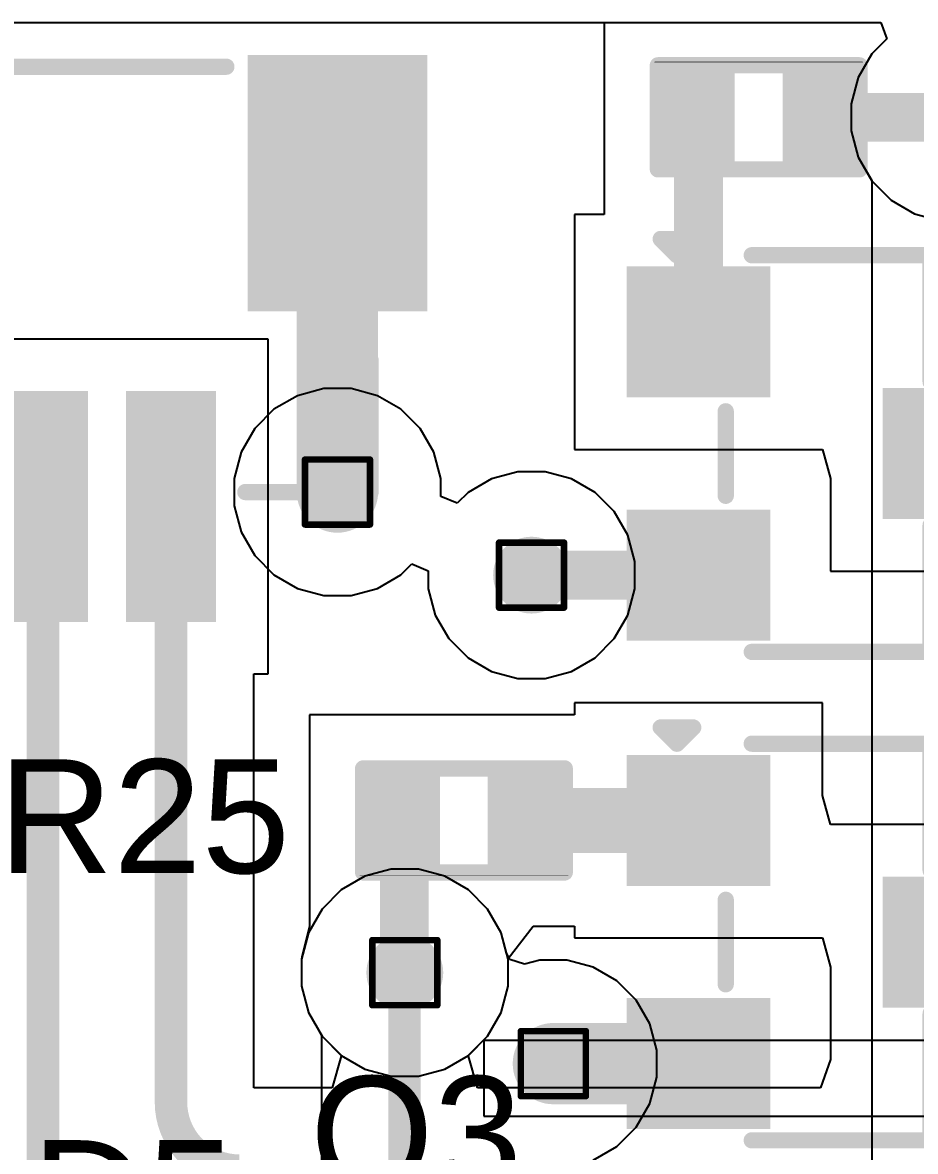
# Model space of a CAD drawing. Header units: inches. Extents: x -9 to 196, y -9 to 68.
# Drawn here: x 14.68 to 21.66, y 20.66 to 29.48 of the extents above; entities that cross this region are included whole.
import ezdxf

# ---------------------------------------------------------------- set-up
doc = ezdxf.new("R2010")
doc.units = ezdxf.units.IN
for name, color, linetype in [('Bottom Layer', 5, 'Continuous'), ('Drill Drawing', 1, 'Continuous'), ('Ground', 16, 'Continuous'), ('Power 3V3', 76, 'Continuous'), ('Top Layer', 1, 'Continuous'), ('Top Overlay', 2, 'Continuous'), ('Top Paste', 8, 'Continuous'), ('Top Solder', 216, 'Continuous'), ('Via Holes', 16, 'Continuous')]:
    doc.layers.add(name, color=color, linetype=linetype)
doc.styles.add('Arial', font='', dxfattribs={"height": 0.2})
doc.styles.get('Arial').set_extended_font_data('Arial')

# ---------------------------------------------------------------- blocks, each defined once
blk = doc.blocks.new('R___0402_8')
at = {"layer": 'Top Layer'}
for points in [[(-0.6985, -0.3175), (-0.6985, 0.3175), (-0.2413, 0.3175), (-0.2413, -0.3175)], [(0.2413, -0.3175), (0.2413, 0.3175), (0.6985, 0.3175), (0.6985, -0.3175)]]:
    blk.add_hatch(color=1, dxfattribs=at).paths.add_polyline_path(points)
at = {"layer": 'Top Paste'}
for points in [[(-0.6985, -0.3175), (-0.6985, 0.3175), (-0.2413, 0.3175), (-0.2413, -0.3175)], [(0.2413, -0.3175), (0.2413, 0.3175), (0.6985, 0.3175), (0.6985, -0.3175)]]:
    blk.add_hatch(color=8, dxfattribs=at).paths.add_polyline_path(points)
at = {"layer": 'Top Solder'}
for points in [[(-0.7535, -0.3725), (-0.7535, 0.3725), (-0.1863, 0.3725), (-0.1863, -0.3725)], [(0.1863, -0.3725), (0.1863, 0.3725), (0.7535, 0.3725), (0.7535, -0.3725)]]:
    blk.add_hatch(color=216, dxfattribs=at).paths.add_polyline_path(points)
at = {"layer": 'Top Overlay'}
for points in [[(-0.7874, 0.4064, 0.127, 0.127, 0), (-0.7874, -0.4064, 0.127, 0.127, 0)], [(0.7874, 0.4064, 0.127, 0.127, 0), (-0.7874, 0.4064, 0.127, 0.127, 0)], [(0.7874, 0.4064, 0.127, 0.127, 0), (0.7874, -0.4064, 0.127, 0.127, 0)], [(0.7874, -0.4064, 0.127, 0.127, 0), (-0.7874, -0.4064, 0.127, 0.127, 0)], [(0.8128, -0.4318, 0.00323, 0.00323, 0), (-0.8128, -0.4318, 0.00323, 0.00323, 0)]]:
    blk.add_lwpolyline(points, format="xyseb", dxfattribs=at)
for points in [[(-0.8191, 0.4064, 0.0635, 0.0635, 1), (-0.7556, 0.4064, 0.0635, 0.0635, 1)], [(-0.8191, 0.4064, 0.0635, 0.0635, 1), (-0.7556, 0.4064, 0.0635, 0.0635, 1)], [(0.7556, 0.4064, 0.0635, 0.0635, 1), (0.8191, 0.4064, 0.0635, 0.0635, 1)], [(0.7556, 0.4064, 0.0635, 0.0635, 1), (0.8191, 0.4064, 0.0635, 0.0635, 1)], [(-0.8191, -0.4064, 0.0635, 0.0635, 1), (-0.7556, -0.4064, 0.0635, 0.0635, 1)], [(-0.8191, -0.4064, 0.0635, 0.0635, 1), (-0.7556, -0.4064, 0.0635, 0.0635, 1)], [(0.7556, -0.4064, 0.0635, 0.0635, 1), (0.8191, -0.4064, 0.0635, 0.0635, 1)], [(0.7556, -0.4064, 0.0635, 0.0635, 1), (0.8191, -0.4064, 0.0635, 0.0635, 1)], [(-0.8136, -0.4318, 0.00161, 0.00161, 1), (-0.812, -0.4318, 0.00161, 0.00161, 1)], [(0.812, -0.4318, 0.00161, 0.00161, 1), (0.8136, -0.4318, 0.00161, 0.00161, 1)]]:
    blk.add_lwpolyline(points, format="xyseb", close=True, dxfattribs=at)
blk = doc.blocks.new('R___0402_9')
at = {"layer": 'Top Layer'}
for points in [[(-0.6985, -0.3175), (-0.6985, 0.3175), (-0.2413, 0.3175), (-0.2413, -0.3175)], [(0.2413, -0.3175), (0.2413, 0.3175), (0.6985, 0.3175), (0.6985, -0.3175)]]:
    blk.add_hatch(color=1, dxfattribs=at).paths.add_polyline_path(points)
at = {"layer": 'Top Paste'}
for points in [[(-0.6985, -0.3175), (-0.6985, 0.3175), (-0.2413, 0.3175), (-0.2413, -0.3175)], [(0.2413, -0.3175), (0.2413, 0.3175), (0.6985, 0.3175), (0.6985, -0.3175)]]:
    blk.add_hatch(color=8, dxfattribs=at).paths.add_polyline_path(points)
at = {"layer": 'Top Solder'}
for points in [[(-0.7535, -0.3725), (-0.7535, 0.3725), (-0.1863, 0.3725), (-0.1863, -0.3725)], [(0.1863, -0.3725), (0.1863, 0.3725), (0.7535, 0.3725), (0.7535, -0.3725)]]:
    blk.add_hatch(color=216, dxfattribs=at).paths.add_polyline_path(points)
at = {"layer": 'Top Overlay'}
for points in [[(-0.7874, -0.4064, 0.127, 0.127, 0), (-0.7874, 0.4064, 0.127, 0.127, 0)], [(-0.7874, 0.4064, 0.127, 0.127, 0), (0.7874, 0.4064, 0.127, 0.127, 0)], [(0.7874, -0.4064, 0.127, 0.127, 0), (0.7874, 0.4064, 0.127, 0.127, 0)], [(-0.7874, -0.4064, 0.127, 0.127, 0), (0.7874, -0.4064, 0.127, 0.127, 0)], [(-0.8128, -0.4318, 0.00323, 0.00323, 0), (0.8128, -0.4318, 0.00323, 0.00323, 0)]]:
    blk.add_lwpolyline(points, format="xyseb", dxfattribs=at)
for points in [[(-0.8191, 0.4064, 0.0635, 0.0635, 1), (-0.7556, 0.4064, 0.0635, 0.0635, 1)], [(-0.8191, 0.4064, 0.0635, 0.0635, 1), (-0.7556, 0.4064, 0.0635, 0.0635, 1)], [(0.7556, 0.4064, 0.0635, 0.0635, 1), (0.8191, 0.4064, 0.0635, 0.0635, 1)], [(0.7556, 0.4064, 0.0635, 0.0635, 1), (0.8191, 0.4064, 0.0635, 0.0635, 1)], [(-0.8191, -0.4064, 0.0635, 0.0635, 1), (-0.7556, -0.4064, 0.0635, 0.0635, 1)], [(-0.8191, -0.4064, 0.0635, 0.0635, 1), (-0.7556, -0.4064, 0.0635, 0.0635, 1)], [(0.7556, -0.4064, 0.0635, 0.0635, 1), (0.8191, -0.4064, 0.0635, 0.0635, 1)], [(0.7556, -0.4064, 0.0635, 0.0635, 1), (0.8191, -0.4064, 0.0635, 0.0635, 1)], [(-0.8136, -0.4318, 0.00161, 0.00161, 1), (-0.812, -0.4318, 0.00161, 0.00161, 1)], [(0.812, -0.4318, 0.00161, 0.00161, 1), (0.8136, -0.4318, 0.00161, 0.00161, 1)]]:
    blk.add_lwpolyline(points, format="xyseb", close=True, dxfattribs=at)
blk = doc.blocks.new('____23_25')
at = {"layer": 'Top Layer'}
for points in [[(-0.41, 1.46), (0.41, 1.46), (0.41, 0.54), (-0.41, 0.54)], [(-1.36, -0.54), (-0.54, -0.54), (-0.54, -1.46), (-1.36, -1.46)], [(0.54, -0.54), (1.36, -0.54), (1.36, -1.46), (0.54, -1.46)]]:
    blk.add_hatch(color=1, dxfattribs=at).paths.add_polyline_path(points)
at = {"layer": 'Top Paste'}
for points in [[(-0.41, 1.46), (0.41, 1.46), (0.41, 0.54), (-0.41, 0.54)], [(-1.36, -0.54), (-0.54, -0.54), (-0.54, -1.46), (-1.36, -1.46)], [(0.54, -0.54), (1.36, -0.54), (1.36, -1.46), (0.54, -1.46)]]:
    blk.add_hatch(color=8, dxfattribs=at).paths.add_polyline_path(points)
at = {"layer": 'Top Solder'}
for points in [[(-0.5116, 1.5616), (0.5116, 1.5616), (0.5116, 0.4384), (-0.5116, 0.4384)], [(-1.4616, -0.4384), (-0.4384, -0.4384), (-0.4384, -1.5616), (-1.4616, -1.5616)], [(0.4384, -0.4384), (1.4616, -0.4384), (1.4616, -1.5616), (0.4384, -1.5616)]]:
    blk.add_hatch(color=216, dxfattribs=at).paths.add_polyline_path(points)
at = {"layer": 'Top Overlay'}
for points in [[(-1.5494, -0.5842, 0.127, 0.127, 0), (-1.5494, 0.8128, 0.127, 0.127, 0)], [(-0.5588, 0.8128, 0.127, 0.127, 0), (-1.5494, 0.8128, 0.127, 0.127, 0)], [(1.5494, 0.8128, 0.127, 0.127, 0), (0.5588, 0.8128, 0.127, 0.127, 0)], [(1.5494, -0.5842, 0.127, 0.127, 0), (1.5494, 0.8128, 0.127, 0.127, 0)], [(0.3302, -0.7874, 0.127, 0.127, 0), (-0.3302, -0.7874, 0.127, 0.127, 0)], [(-1.5494, -1.1684, 0.127, 0.127, 0), (-1.6764, -1.0414, 0.127, 0.127, 0)], [(-1.6764, -1.2954, 0.127, 0.127, 0), (-1.6764, -1.0414, 0.127, 0.127, 0)], [(-1.6764, -1.2954, 0.127, 0.127, 0), (-1.5494, -1.1684, 0.127, 0.127, 0)]]:
    blk.add_lwpolyline(points, format="xyseb", dxfattribs=at)
for points in [[(-1.5812, 0.8128, 0.0635, 0.0635, 1), (-1.5176, 0.8128, 0.0635, 0.0635, 1)], [(-1.5812, 0.8128, 0.0635, 0.0635, 1), (-1.5176, 0.8128, 0.0635, 0.0635, 1)], [(-0.5905, 0.8128, 0.0635, 0.0635, 1), (-0.5271, 0.8128, 0.0635, 0.0635, 1)], [(0.5271, 0.8128, 0.0635, 0.0635, 1), (0.5905, 0.8128, 0.0635, 0.0635, 1)], [(1.5176, 0.8128, 0.0635, 0.0635, 1), (1.5812, 0.8128, 0.0635, 0.0635, 1)], [(1.5176, 0.8128, 0.0635, 0.0635, 1), (1.5812, 0.8128, 0.0635, 0.0635, 1)], [(-1.5812, -0.5842, 0.0635, 0.0635, 1), (-1.5177, -0.5842, 0.0635, 0.0635, 1)], [(1.5177, -0.5842, 0.0635, 0.0635, 1), (1.5812, -0.5842, 0.0635, 0.0635, 1)], [(-0.3619, -0.7874, 0.0635, 0.0635, 1), (-0.2984, -0.7874, 0.0635, 0.0635, 1)], [(0.2984, -0.7874, 0.0635, 0.0635, 1), (0.3619, -0.7874, 0.0635, 0.0635, 1)], [(-1.7082, -1.0414, 0.0635, 0.0635, 1), (-1.6446, -1.0414, 0.0635, 0.0635, 1)], [(-1.7082, -1.0414, 0.0635, 0.0635, 1), (-1.6446, -1.0414, 0.0635, 0.0635, 1)], [(-1.5812, -1.1684, 0.0635, 0.0635, 1), (-1.5176, -1.1684, 0.0635, 0.0635, 1)], [(-1.5812, -1.1684, 0.0635, 0.0635, 1), (-1.5176, -1.1684, 0.0635, 0.0635, 1)], [(-1.7082, -1.2954, 0.0635, 0.0635, 1), (-1.6446, -1.2954, 0.0635, 0.0635, 1)], [(-1.7082, -1.2954, 0.0635, 0.0635, 1), (-1.6446, -1.2954, 0.0635, 0.0635, 1)]]:
    blk.add_lwpolyline(points, format="xyseb", close=True, dxfattribs=at)
blk = doc.blocks.new('____23_26')
at = {"layer": 'Top Layer'}
for points in [[(-0.41, 1.46), (0.41, 1.46), (0.41, 0.54), (-0.41, 0.54)], [(-1.36, -0.54), (-0.54, -0.54), (-0.54, -1.46), (-1.36, -1.46)], [(0.54, -0.54), (1.36, -0.54), (1.36, -1.46), (0.54, -1.46)]]:
    blk.add_hatch(color=1, dxfattribs=at).paths.add_polyline_path(points)
at = {"layer": 'Top Paste'}
for points in [[(-0.41, 1.46), (0.41, 1.46), (0.41, 0.54), (-0.41, 0.54)], [(-1.36, -0.54), (-0.54, -0.54), (-0.54, -1.46), (-1.36, -1.46)], [(0.54, -0.54), (1.36, -0.54), (1.36, -1.46), (0.54, -1.46)]]:
    blk.add_hatch(color=8, dxfattribs=at).paths.add_polyline_path(points)
at = {"layer": 'Top Solder'}
for points in [[(-0.5116, 1.5616), (0.5116, 1.5616), (0.5116, 0.4384), (-0.5116, 0.4384)], [(-1.4616, -0.4384), (-0.4384, -0.4384), (-0.4384, -1.5616), (-1.4616, -1.5616)], [(0.4384, -0.4384), (1.4616, -0.4384), (1.4616, -1.5616), (0.4384, -1.5616)]]:
    blk.add_hatch(color=216, dxfattribs=at).paths.add_polyline_path(points)
at = {"layer": 'Top Overlay'}
for points in [[(-0.5588, 0.8128, 0.127, 0.127, 0), (-1.5494, 0.8128, 0.127, 0.127, 0)], [(-1.5494, -0.5842, 0.127, 0.127, 0), (-1.5494, 0.8128, 0.127, 0.127, 0)], [(1.5494, 0.8128, 0.127, 0.127, 0), (0.5588, 0.8128, 0.127, 0.127, 0)], [(1.5494, -0.5842, 0.127, 0.127, 0), (1.5494, 0.8128, 0.127, 0.127, 0)], [(0.3302, -0.7874, 0.127, 0.127, 0), (-0.3302, -0.7874, 0.127, 0.127, 0)], [(-1.6764, -1.2954, 0.127, 0.127, 0), (-1.6764, -1.0414, 0.127, 0.127, 0)], [(-1.5494, -1.1684, 0.127, 0.127, 0), (-1.6764, -1.0414, 0.127, 0.127, 0)], [(-1.6764, -1.2954, 0.127, 0.127, 0), (-1.5494, -1.1684, 0.127, 0.127, 0)]]:
    blk.add_lwpolyline(points, format="xyseb", dxfattribs=at)
for points in [[(-1.5812, 0.8128, 0.0635, 0.0635, 1), (-1.5176, 0.8128, 0.0635, 0.0635, 1)], [(-1.5812, 0.8128, 0.0635, 0.0635, 1), (-1.5176, 0.8128, 0.0635, 0.0635, 1)], [(-0.5905, 0.8128, 0.0635, 0.0635, 1), (-0.5271, 0.8128, 0.0635, 0.0635, 1)], [(0.5271, 0.8128, 0.0635, 0.0635, 1), (0.5905, 0.8128, 0.0635, 0.0635, 1)], [(1.5176, 0.8128, 0.0635, 0.0635, 1), (1.5812, 0.8128, 0.0635, 0.0635, 1)], [(1.5176, 0.8128, 0.0635, 0.0635, 1), (1.5812, 0.8128, 0.0635, 0.0635, 1)], [(-1.5812, -0.5842, 0.0635, 0.0635, 1), (-1.5177, -0.5842, 0.0635, 0.0635, 1)], [(1.5177, -0.5842, 0.0635, 0.0635, 1), (1.5812, -0.5842, 0.0635, 0.0635, 1)], [(-0.3619, -0.7874, 0.0635, 0.0635, 1), (-0.2984, -0.7874, 0.0635, 0.0635, 1)], [(0.2984, -0.7874, 0.0635, 0.0635, 1), (0.3619, -0.7874, 0.0635, 0.0635, 1)], [(-1.7082, -1.0414, 0.0635, 0.0635, 1), (-1.6446, -1.0414, 0.0635, 0.0635, 1)], [(-1.7082, -1.0414, 0.0635, 0.0635, 1), (-1.6446, -1.0414, 0.0635, 0.0635, 1)], [(-1.5812, -1.1684, 0.0635, 0.0635, 1), (-1.5176, -1.1684, 0.0635, 0.0635, 1)], [(-1.5812, -1.1684, 0.0635, 0.0635, 1), (-1.5176, -1.1684, 0.0635, 0.0635, 1)], [(-1.7082, -1.2954, 0.0635, 0.0635, 1), (-1.6446, -1.2954, 0.0635, 0.0635, 1)], [(-1.7082, -1.2954, 0.0635, 0.0635, 1), (-1.6446, -1.2954, 0.0635, 0.0635, 1)]]:
    blk.add_lwpolyline(points, format="xyseb", close=True, dxfattribs=at)
blk = doc.blocks.new('V________T______29')
at = {"layer": 'Top Layer'}
for points in [[(-4.4, 2.1625), (-3.2, 2.1625), (-3.2, 0.3625), (-4.4, 0.3625)], [(3.2, 2.1625), (4.4, 2.1625), (4.4, 0.3625), (3.2, 0.3625)], [(-2.75, -0.4625), (-2.25, -0.4625), (-2.25, -2.0625), (-2.75, -2.0625)], [(-1.75, -0.4625), (-1.25, -0.4625), (-1.25, -2.0625), (-1.75, -2.0625)], [(-0.75, -0.4625), (-0.25, -0.4625), (-0.25, -2.0625), (-0.75, -2.0625)], [(0.25, -0.4625), (0.75, -0.4625), (0.75, -2.0625), (0.25, -2.0625)], [(1.25, -0.4625), (1.75, -0.4625), (1.75, -2.0625), (1.25, -2.0625)], [(2.25, -0.4625), (2.75, -0.4625), (2.75, -2.0625), (2.25, -2.0625)]]:
    blk.add_hatch(color=1, dxfattribs=at).paths.add_polyline_path(points)
at = {"layer": 'Top Paste'}
for points in [[(-4.4, 2.1625), (-3.2, 2.1625), (-3.2, 0.3625), (-4.4, 0.3625)], [(3.2, 2.1625), (4.4, 2.1625), (4.4, 0.3625), (3.2, 0.3625)], [(-2.75, -0.4625), (-2.25, -0.4625), (-2.25, -2.0625), (-2.75, -2.0625)], [(-1.75, -0.4625), (-1.25, -0.4625), (-1.25, -2.0625), (-1.75, -2.0625)], [(-0.75, -0.4625), (-0.25, -0.4625), (-0.25, -2.0625), (-0.75, -2.0625)], [(0.25, -0.4625), (0.75, -0.4625), (0.75, -2.0625), (0.25, -2.0625)], [(1.25, -0.4625), (1.75, -0.4625), (1.75, -2.0625), (1.25, -2.0625)], [(2.25, -0.4625), (2.75, -0.4625), (2.75, -2.0625), (2.25, -2.0625)]]:
    blk.add_hatch(color=8, dxfattribs=at).paths.add_polyline_path(points)
at = {"layer": 'Top Solder'}
for points in [[(-4.5016, 2.2641), (-3.0984, 2.2641), (-3.0984, 0.2609), (-4.5016, 0.2609)], [(3.0984, 2.2641), (4.5016, 2.2641), (4.5016, 0.2609), (3.0984, 0.2609)], [(-2.8516, -0.3609), (-2.1484, -0.3609), (-2.1484, -2.1641), (-2.8516, -2.1641)], [(-1.8516, -0.3609), (-1.1484, -0.3609), (-1.1484, -2.1641), (-1.8516, -2.1641)], [(-0.8516, -0.3609), (-0.1484, -0.3609), (-0.1484, -2.1641), (-0.8516, -2.1641)], [(0.1484, -0.3609), (0.8516, -0.3609), (0.8516, -2.1641), (0.1484, -2.1641)], [(1.1484, -0.3609), (1.8516, -0.3609), (1.8516, -2.1641), (1.1484, -2.1641)], [(2.1484, -0.3609), (2.8516, -0.3609), (2.8516, -2.1641), (2.1484, -2.1641)]]:
    blk.add_hatch(color=216, dxfattribs=at).paths.add_polyline_path(points)
at = {"layer": 'Top Overlay'}
for points in [[(-2.8844, 2.1732, 0.127, 0.127, 0), (2.9322, 2.1732, 0.127, 0.127, 0)], [(-4.0592, -1.15, 0.127, 0.127, 0), (-4.0592, -0.1204, 0.127, 0.127, 0)], [(4.0592, -1.15, 0.127, 0.127, 0), (4.0592, -0.1204, 0.127, 0.127, 0)], [(-4.0592, -1.15, 0.127, 0.127, 0), (-3.0804, -1.15, 0.127, 0.127, 0)], [(3.0804, -1.15, 0.127, 0.127, 0), (4.0592, -1.15, 0.127, 0.127, 0)], [(-3.1496, -1.6764, 0.127, 0.127, 0), (-3.1496, -1.4224, 0.127, 0.127, 0)], [(-3.1496, -1.4224, 0.127, 0.127, 0), (-3.0226, -1.5494, 0.127, 0.127, 0)], [(-3.1496, -1.6764, 0.127, 0.127, 0), (-3.0226, -1.5494, 0.127, 0.127, 0)]]:
    blk.add_lwpolyline(points, format="xyseb", dxfattribs=at)
for points in [[(-2.9161, 2.1732, 0.0635, 0.0635, 1), (-2.8526, 2.1732, 0.0635, 0.0635, 1)], [(2.9005, 2.1732, 0.0635, 0.0635, 1), (2.964, 2.1732, 0.0635, 0.0635, 1)], [(-4.0909, -0.1204, 0.0635, 0.0635, 1), (-4.0274, -0.1204, 0.0635, 0.0635, 1)], [(4.0275, -0.1204, 0.0635, 0.0635, 1), (4.091, -0.1204, 0.0635, 0.0635, 1)], [(-4.0909, -1.15, 0.0635, 0.0635, 1), (-4.0274, -1.15, 0.0635, 0.0635, 1)], [(-4.0909, -1.15, 0.0635, 0.0635, 1), (-4.0274, -1.15, 0.0635, 0.0635, 1)], [(-3.1122, -1.15, 0.0635, 0.0635, 1), (-3.0487, -1.15, 0.0635, 0.0635, 1)], [(3.0487, -1.15, 0.0635, 0.0635, 1), (3.1122, -1.15, 0.0635, 0.0635, 1)], [(4.0275, -1.15, 0.0635, 0.0635, 1), (4.091, -1.15, 0.0635, 0.0635, 1)], [(4.0275, -1.15, 0.0635, 0.0635, 1), (4.091, -1.15, 0.0635, 0.0635, 1)], [(-3.1814, -1.4224, 0.0635, 0.0635, 1), (-3.1178, -1.4224, 0.0635, 0.0635, 1)], [(-3.1814, -1.4224, 0.0635, 0.0635, 1), (-3.1178, -1.4224, 0.0635, 0.0635, 1)], [(-3.0543, -1.5494, 0.0635, 0.0635, 1), (-2.9909, -1.5494, 0.0635, 0.0635, 1)], [(-3.0543, -1.5494, 0.0635, 0.0635, 1), (-2.9909, -1.5494, 0.0635, 0.0635, 1)], [(-3.1814, -1.6764, 0.0635, 0.0635, 1), (-3.1178, -1.6764, 0.0635, 0.0635, 1)], [(-3.1814, -1.6764, 0.0635, 0.0635, 1), (-3.1178, -1.6764, 0.0635, 0.0635, 1)]]:
    blk.add_lwpolyline(points, format="xyseb", close=True, dxfattribs=at)

msp = doc.modelspace()

# ---------------------------------------------------------------- hatches: boundary and pattern name
at = {"layer": 'Bottom Layer'}
h = msp.add_hatch(color=5, dxfattribs=at)
edge = h.paths.add_edge_path()
edge.add_arc((17.143, 25.814), 0.3, 0, 360)
h = msp.add_hatch(color=5, dxfattribs=at)
edge = h.paths.add_edge_path()
edge.add_arc((18.6589, 25.165), 0.3, 0, 360)
h = msp.add_hatch(color=5, dxfattribs=at)
edge = h.paths.add_edge_path()
edge.add_arc((17.6691, 22.0591), 0.3, 0, 360)
h = msp.add_hatch(color=5, dxfattribs=at)
edge = h.paths.add_edge_path()
edge.add_arc((18.8294, 21.3485), 0.3, 0, 360)
at = {"layer": 'Ground'}
h = msp.add_hatch(color=16, dxfattribs=at)
edge = h.paths.add_edge_path()
edge.add_arc((17.143, 25.814), 0.3, 0, 360)
h = msp.add_hatch(color=16, dxfattribs=at)
edge = h.paths.add_edge_path()
edge.add_arc((18.6589, 25.165), 0.3, 0, 360)
h = msp.add_hatch(color=16, dxfattribs=at)
edge = h.paths.add_edge_path()
edge.add_arc((17.6691, 22.0591), 0.3, 0, 360)
h = msp.add_hatch(color=16, dxfattribs=at)
edge = h.paths.add_edge_path()
edge.add_arc((18.8294, 21.3485), 0.3, 0, 360)
at = {"layer": 'Power 3V3'}
h = msp.add_hatch(color=76, dxfattribs=at)
edge = h.paths.add_edge_path()
edge.add_arc((17.143, 25.814), 0.3, 0, 360)
h = msp.add_hatch(color=76, dxfattribs=at)
edge = h.paths.add_edge_path()
edge.add_arc((18.6589, 25.165), 0.3, 0, 360)
h = msp.add_hatch(color=76, dxfattribs=at)
edge = h.paths.add_edge_path()
edge.add_arc((17.6691, 22.0591), 0.3, 0, 360)
h = msp.add_hatch(color=76, dxfattribs=at)
edge = h.paths.add_edge_path()
edge.add_arc((18.8294, 21.3485), 0.3, 0, 360)
at = {"layer": 'Top Layer'}
h = msp.add_hatch(color=1, dxfattribs=at)
edge = h.paths.add_edge_path()
edge.add_arc((17.143, 25.814), 0.3, 0, 360)
h = msp.add_hatch(color=1, dxfattribs=at)
edge = h.paths.add_edge_path()
edge.add_arc((18.6589, 25.165), 0.3, 0, 360)
h = msp.add_hatch(color=1, dxfattribs=at)
edge = h.paths.add_edge_path()
edge.add_arc((17.6691, 22.0591), 0.3, 0, 360)
h = msp.add_hatch(color=1, dxfattribs=at)
edge = h.paths.add_edge_path()
edge.add_arc((18.8294, 21.3485), 0.3, 0, 360)
at = {"layer": 'Via Holes'}
h = msp.add_hatch(color=7, dxfattribs=at)
edge = h.paths.add_edge_path()
edge.add_arc((17.143, 25.814), 0.15, 0, 360)
h = msp.add_hatch(color=7, dxfattribs=at)
edge = h.paths.add_edge_path()
edge.add_arc((18.6589, 25.165), 0.15, 0, 360)
h = msp.add_hatch(color=7, dxfattribs=at)
edge = h.paths.add_edge_path()
edge.add_arc((17.6691, 22.0591), 0.15, 0, 360)
h = msp.add_hatch(color=7, dxfattribs=at)
edge = h.paths.add_edge_path()
edge.add_arc((18.8294, 21.3485), 0.15, 0, 360)

# ---------------------------------------------------------------- linework, layer by layer
at = {"layer": 'Bottom Layer'}
for p, q in [((0.7939, 29.4821), (21.386, 29.4821)), ((21.386, 29.4821), (21.4334, 29.3551)), ((21.4334, 29.3551), (21.3165, 29.2381)), ((21.3165, 29.2381), (21.2101, 29.0539)), ((21.2101, 29.0539), (21.155, 28.8484)), ((21.155, 28.8484), (21.155, 28.6356)), ((21.155, 28.6356), (21.2101, 28.4301)), ((21.2101, 28.4301), (21.3165, 28.2459)), ((21.3165, 28.2459), (21.4669, 28.0954)), ((21.4669, 28.0954), (21.6511, 27.9891)), ((21.6511, 27.9891), (21.8566, 27.934)), ((17.5628, 22.8671), (17.3573, 22.8121)), ((17.7755, 22.8671), (17.5628, 22.8671)), ((17.981, 22.8121), (17.7755, 22.8671)), ((17.3573, 22.8121), (17.173, 22.7057)), ((18.1653, 22.7057), (17.981, 22.8121)), ((17.173, 22.7057), (17.0226, 22.5553)), ((18.3157, 22.5553), (18.1653, 22.7057)), ((17.0226, 22.5553), (16.9162, 22.371)), ((18.4221, 22.371), (18.3157, 22.5553)), ((16.9162, 22.371), (16.8611, 22.1655)), ((18.4771, 22.1655), (18.4221, 22.371)), ((16.8611, 22.1655), (16.8611, 21.9528)), ((18.4771, 21.9528), (18.4771, 22.1655)), ((16.8611, 21.9528), (16.9162, 21.7473)), ((18.4221, 21.7473), (18.4771, 21.9528)), ((16.9162, 21.7473), (17.0226, 21.563)), ((18.3157, 21.563), (18.4221, 21.7473)), ((17.0226, 21.563), (17.173, 21.4126)), ((18.1653, 21.4126), (18.3157, 21.563)), ((17.173, 21.4126), (17.3573, 21.3062)), ((17.981, 21.3062), (18.1653, 21.4126)), ((17.3573, 21.3062), (17.5628, 21.2511)), ((17.7755, 21.2511), (17.981, 21.3062)), ((17.5628, 21.2511), (17.7755, 21.2511))]:
    msp.add_line(p, q, dxfattribs=at)
at = {"layer": 'Drill Drawing'}
for points in [[(16.889, 26.068, 0.0508, 0.0508, 0), (17.397, 26.068, 0.0508, 0.0508, 0)], [(16.889, 25.56, 0.0508, 0.0508, 0), (16.889, 26.068, 0.0508, 0.0508, 0)], [(17.397, 25.56, 0.0508, 0.0508, 0), (17.397, 26.068, 0.0508, 0.0508, 0)], [(16.889, 25.56, 0.0508, 0.0508, 0), (17.397, 25.56, 0.0508, 0.0508, 0)], [(18.4049, 25.419, 0.0508, 0.0508, 0), (18.9129, 25.419, 0.0508, 0.0508, 0)], [(18.4049, 24.911, 0.0508, 0.0508, 0), (18.4049, 25.419, 0.0508, 0.0508, 0)], [(18.9129, 24.911, 0.0508, 0.0508, 0), (18.9129, 25.419, 0.0508, 0.0508, 0)], [(18.4049, 24.911, 0.0508, 0.0508, 0), (18.9129, 24.911, 0.0508, 0.0508, 0)], [(17.4151, 22.3131, 0.0508, 0.0508, 0), (17.9231, 22.3131, 0.0508, 0.0508, 0)], [(17.4151, 21.8051, 0.0508, 0.0508, 0), (17.4151, 22.3131, 0.0508, 0.0508, 0)], [(17.9231, 21.8051, 0.0508, 0.0508, 0), (17.9231, 22.3131, 0.0508, 0.0508, 0)], [(17.4151, 21.8051, 0.0508, 0.0508, 0), (17.9231, 21.8051, 0.0508, 0.0508, 0)], [(18.5754, 21.6025, 0.0508, 0.0508, 0), (19.0834, 21.6025, 0.0508, 0.0508, 0)], [(18.5754, 21.0945, 0.0508, 0.0508, 0), (18.5754, 21.6025, 0.0508, 0.0508, 0)], [(19.0834, 21.0945, 0.0508, 0.0508, 0), (19.0834, 21.6025, 0.0508, 0.0508, 0)], [(18.5754, 21.0945, 0.0508, 0.0508, 0), (19.0834, 21.0945, 0.0508, 0.0508, 0)]]:
    msp.add_lwpolyline(points, format="xyseb", dxfattribs=at)
for points in [[(16.8763, 26.068, 0.0254, 0.0254, 1), (16.9017, 26.068, 0.0254, 0.0254, 1)], [(16.8763, 26.068, 0.0254, 0.0254, 1), (16.9017, 26.068, 0.0254, 0.0254, 1)], [(17.3843, 26.068, 0.0254, 0.0254, 1), (17.4097, 26.068, 0.0254, 0.0254, 1)], [(17.3843, 26.068, 0.0254, 0.0254, 1), (17.4097, 26.068, 0.0254, 0.0254, 1)], [(16.8763, 25.56, 0.0254, 0.0254, 1), (16.9017, 25.56, 0.0254, 0.0254, 1)], [(16.8763, 25.56, 0.0254, 0.0254, 1), (16.9017, 25.56, 0.0254, 0.0254, 1)], [(17.3843, 25.56, 0.0254, 0.0254, 1), (17.4097, 25.56, 0.0254, 0.0254, 1)], [(17.3843, 25.56, 0.0254, 0.0254, 1), (17.4097, 25.56, 0.0254, 0.0254, 1)], [(18.3922, 25.419, 0.0254, 0.0254, 1), (18.4176, 25.419, 0.0254, 0.0254, 1)], [(18.3922, 25.419, 0.0254, 0.0254, 1), (18.4176, 25.419, 0.0254, 0.0254, 1)], [(18.9002, 25.419, 0.0254, 0.0254, 1), (18.9256, 25.419, 0.0254, 0.0254, 1)], [(18.9002, 25.419, 0.0254, 0.0254, 1), (18.9256, 25.419, 0.0254, 0.0254, 1)], [(18.3922, 24.911, 0.0254, 0.0254, 1), (18.4176, 24.911, 0.0254, 0.0254, 1)], [(18.3922, 24.911, 0.0254, 0.0254, 1), (18.4176, 24.911, 0.0254, 0.0254, 1)], [(18.9002, 24.911, 0.0254, 0.0254, 1), (18.9256, 24.911, 0.0254, 0.0254, 1)], [(18.9002, 24.911, 0.0254, 0.0254, 1), (18.9256, 24.911, 0.0254, 0.0254, 1)], [(17.4024, 22.3131, 0.0254, 0.0254, 1), (17.4278, 22.3131, 0.0254, 0.0254, 1)], [(17.4024, 22.3131, 0.0254, 0.0254, 1), (17.4278, 22.3131, 0.0254, 0.0254, 1)], [(17.9104, 22.3131, 0.0254, 0.0254, 1), (17.9358, 22.3131, 0.0254, 0.0254, 1)], [(17.9104, 22.3131, 0.0254, 0.0254, 1), (17.9358, 22.3131, 0.0254, 0.0254, 1)], [(17.4024, 21.8051, 0.0254, 0.0254, 1), (17.4278, 21.8051, 0.0254, 0.0254, 1)], [(17.4024, 21.8051, 0.0254, 0.0254, 1), (17.4278, 21.8051, 0.0254, 0.0254, 1)], [(17.9104, 21.8051, 0.0254, 0.0254, 1), (17.9358, 21.8051, 0.0254, 0.0254, 1)], [(17.9104, 21.8051, 0.0254, 0.0254, 1), (17.9358, 21.8051, 0.0254, 0.0254, 1)], [(18.5627, 21.6025, 0.0254, 0.0254, 1), (18.5881, 21.6025, 0.0254, 0.0254, 1)], [(18.5627, 21.6025, 0.0254, 0.0254, 1), (18.5881, 21.6025, 0.0254, 0.0254, 1)], [(19.0707, 21.6025, 0.0254, 0.0254, 1), (19.0961, 21.6025, 0.0254, 0.0254, 1)], [(19.0707, 21.6025, 0.0254, 0.0254, 1), (19.0961, 21.6025, 0.0254, 0.0254, 1)], [(18.5627, 21.0945, 0.0254, 0.0254, 1), (18.5881, 21.0945, 0.0254, 0.0254, 1)], [(18.5627, 21.0945, 0.0254, 0.0254, 1), (18.5881, 21.0945, 0.0254, 0.0254, 1)], [(19.0707, 21.0945, 0.0254, 0.0254, 1), (19.0961, 21.0945, 0.0254, 0.0254, 1)], [(19.0707, 21.0945, 0.0254, 0.0254, 1), (19.0961, 21.0945, 0.0254, 0.0254, 1)]]:
    msp.add_lwpolyline(points, format="xyseb", close=True, dxfattribs=at)
at = {"layer": 'Ground'}
for p, q in [((0.7939, 29.4821), (21.386, 29.4821)), ((21.386, 29.4821), (21.4334, 29.3551)), ((21.4334, 29.3551), (21.3165, 29.2381)), ((21.3165, 29.2381), (21.2101, 29.0539)), ((21.2101, 29.0539), (21.155, 28.8484)), ((21.155, 28.8484), (21.155, 28.6356)), ((21.155, 28.6356), (21.2101, 28.4301)), ((21.2101, 28.4301), (21.3165, 28.2459)), ((21.3165, 28.2459), (21.4669, 28.0954)), ((21.4669, 28.0954), (21.6511, 27.9891)), ((21.6511, 27.9891), (21.8566, 27.934)), ((17.5628, 22.8671), (17.3573, 22.8121)), ((17.7755, 22.8671), (17.5628, 22.8671)), ((17.981, 22.8121), (17.7755, 22.8671)), ((17.3573, 22.8121), (17.173, 22.7057)), ((18.1653, 22.7057), (17.981, 22.8121)), ((17.173, 22.7057), (17.0226, 22.5553)), ((18.3157, 22.5553), (18.1653, 22.7057)), ((17.0226, 22.5553), (16.9162, 22.371)), ((18.4221, 22.371), (18.3157, 22.5553)), ((16.9162, 22.371), (16.8611, 22.1655)), ((18.4771, 22.1655), (18.4221, 22.371)), ((16.8611, 22.1655), (16.8611, 21.9528)), ((18.4771, 21.9528), (18.4771, 22.1655)), ((16.8611, 21.9528), (16.9162, 21.7473)), ((18.4221, 21.7473), (18.4771, 21.9528)), ((16.9162, 21.7473), (17.0226, 21.563)), ((18.3157, 21.563), (18.4221, 21.7473)), ((17.0226, 21.563), (17.173, 21.4126)), ((18.1653, 21.4126), (18.3157, 21.563)), ((17.173, 21.4126), (17.3573, 21.3062)), ((17.981, 21.3062), (18.1653, 21.4126)), ((17.3573, 21.3062), (17.5628, 21.2511)), ((17.7755, 21.2511), (17.981, 21.3062)), ((17.5628, 21.2511), (17.7755, 21.2511))]:
    msp.add_line(p, q, dxfattribs=at)
at = {"layer": 'Power 3V3'}
for p, q in [((0.7939, 29.4821), (21.386, 29.4821)), ((21.386, 29.4821), (21.4334, 29.3551)), ((21.4334, 29.3551), (21.3165, 29.2381)), ((21.3165, 29.2381), (21.2101, 29.0539)), ((21.2101, 29.0539), (21.155, 28.8484)), ((21.155, 28.8484), (21.155, 28.6356)), ((21.155, 28.6356), (21.2101, 28.4301)), ((21.2101, 28.4301), (21.3156, 28.2474)), ((21.3156, 28.2474), (21.3156, 15.8339)), ((16.8311, 26.5669), (16.6469, 26.4605)), ((17.0366, 26.622), (16.8311, 26.5669)), ((17.2494, 26.622), (17.0366, 26.622)), ((17.4549, 26.5669), (17.2494, 26.622)), ((17.6391, 26.4605), (17.4549, 26.5669)), ((16.6469, 26.4605), (16.4965, 26.3101)), ((17.7896, 26.3101), (17.6391, 26.4605)), ((16.4965, 26.3101), (16.3901, 26.1259)), ((17.896, 26.1259), (17.7896, 26.3101)), ((16.3901, 26.1259), (16.335, 25.9204)), ((17.951, 25.9204), (17.896, 26.1259)), ((18.5525, 25.973), (18.347, 25.9179)), ((18.7653, 25.973), (18.5525, 25.973)), ((18.9708, 25.9179), (18.7653, 25.973)), ((16.335, 25.9204), (16.335, 25.7076)), ((17.951, 25.7794), (17.951, 25.9204)), ((18.347, 25.9179), (18.1628, 25.8116)), ((19.155, 25.8116), (18.9708, 25.9179)), ((18.078, 25.7268), (17.951, 25.7794)), ((18.1628, 25.8116), (18.078, 25.7268)), ((19.3054, 25.6611), (19.155, 25.8116)), ((16.335, 25.7076), (16.3901, 25.5021)), ((19.4118, 25.4769), (19.3054, 25.6611)), ((16.3901, 25.5021), (16.4965, 25.3179)), ((19.4669, 25.2714), (19.4118, 25.4769)), ((16.4965, 25.3179), (16.6469, 25.1674)), ((17.6391, 25.1674), (17.7239, 25.2522)), ((17.7239, 25.2522), (17.8509, 25.1996)), ((19.4669, 25.0586), (19.4669, 25.2714)), ((16.6469, 25.1674), (16.8311, 25.061)), ((17.4549, 25.061), (17.6391, 25.1674)), ((17.8509, 25.1996), (17.8509, 25.0586)), ((16.8311, 25.061), (17.0366, 25.006)), ((17.2494, 25.006), (17.4549, 25.061)), ((17.8509, 25.0586), (17.9059, 24.8531)), ((19.4118, 24.8531), (19.4669, 25.0586)), ((17.0366, 25.006), (17.2494, 25.006)), ((17.9059, 24.8531), (18.0123, 24.6689)), ((19.3054, 24.6689), (19.4118, 24.8531)), ((18.0123, 24.6689), (18.1628, 24.5184)), ((19.155, 24.5184), (19.3054, 24.6689)), ((18.1628, 24.5184), (18.347, 24.4121)), ((18.9708, 24.4121), (19.155, 24.5184)), ((18.347, 24.4121), (18.5525, 24.357)), ((18.5525, 24.357), (18.7653, 24.357)), ((18.7653, 24.357), (18.9708, 24.4121)), ((17.5628, 22.8671), (17.3573, 22.8121)), ((17.7755, 22.8671), (17.5628, 22.8671)), ((17.981, 22.8121), (17.7755, 22.8671)), ((17.3573, 22.8121), (17.173, 22.7057)), ((18.1653, 22.7057), (17.981, 22.8121)), ((17.173, 22.7057), (17.0226, 22.5553)), ((18.3157, 22.5553), (18.1653, 22.7057)), ((17.0226, 22.5553), (16.9162, 22.371)), ((18.4221, 22.371), (18.3157, 22.5553)), ((16.9162, 22.371), (16.8611, 22.1655)), ((18.4645, 22.2128), (18.4221, 22.371)), ((16.8611, 22.1655), (16.8611, 21.9528)), ((18.4888, 22.1618), (18.4645, 22.2128)), ((18.6041, 22.1247), (18.4888, 22.1618)), ((18.723, 22.1565), (18.6041, 22.1247)), ((18.9358, 22.1565), (18.723, 22.1565)), ((19.1413, 22.1015), (18.9358, 22.1565)), ((19.3255, 21.9951), (19.1413, 22.1015)), ((19.476, 21.8447), (19.3255, 21.9951)), ((16.8611, 21.9528), (16.9162, 21.7473)), ((19.5823, 21.6604), (19.476, 21.8447)), ((16.9162, 21.7473), (17.0194, 21.5686)), ((19.6374, 21.4549), (19.5823, 21.6604)), ((17.0194, 21.5686), (17.0194, 14.5559)), ((19.6374, 21.2422), (19.6374, 21.4549)), ((19.5823, 21.0367), (19.6374, 21.2422)), ((19.476, 20.8524), (19.5823, 21.0367)), ((19.3255, 20.702), (19.476, 20.8524)), ((19.1413, 20.5956), (19.3255, 20.702))]:
    msp.add_line(p, q, dxfattribs=at)
for points in [[(17.6668, 22.0568, 0.254, 0.254, 0), (17.6691, 22.0591, 0.254, 0.254, 0)], [(17.6668, 14.5559, 0.254, 0.254, 0), (17.6668, 22.0568, 0.254, 0.254, 0)]]:
    msp.add_lwpolyline(points, format="xyseb", dxfattribs=at)
for points in [[(17.6033, 22.0568, 0.127, 0.127, 1), (17.7303, 22.0568, 0.127, 0.127, 1)], [(17.6033, 22.0568, 0.127, 0.127, 1), (17.7303, 22.0568, 0.127, 0.127, 1)], [(17.6056, 22.0591, 0.127, 0.127, 1), (17.7326, 22.0591, 0.127, 0.127, 1)]]:
    msp.add_lwpolyline(points, format="xyseb", close=True, dxfattribs=at)
at = {"layer": 'Top Layer'}
for p, q in [((1.1051, 29.4821), (19.2264, 29.4821)), ((19.2264, 29.4821), (19.2264, 27.983)), ((19.2264, 27.983), (18.995, 27.983)), ((18.995, 27.983), (18.995, 26.147)), ((15.085, 27.0095), (12.085, 27.0095)), ((16.601, 27.0095), (15.085, 27.0095)), ((15.085, 27.0095), (15.085, 27.0095)), ((16.601, 24.3935), (16.601, 27.0095)), ((18.995, 26.147), (20.931, 26.147)), ((20.931, 26.147), (20.995, 25.9195)), ((20.995, 25.9195), (20.995, 25.197)), ((20.995, 25.197), (22.9081, 25.197)), ((16.4905, 21.1598), (16.4905, 24.3935)), ((16.4905, 24.3935), (16.601, 24.3935)), ((20.931, 24.1665), (18.995, 24.1665)), ((18.995, 24.1665), (18.995, 24.074)), ((20.931, 23.444), (20.931, 24.1665)), ((18.995, 24.074), (16.9244, 24.074)), ((16.9244, 24.074), (16.9244, 22.423)), ((20.995, 23.2165), (20.931, 23.444)), ((21.185, 23.2165), (20.995, 23.2165)), ((22.931, 23.2165), (21.185, 23.2165)), ((16.9244, 22.423), (16.8683, 22.1923)), ((16.9244, 22.423), (16.9244, 22.423)), ((16.9244, 22.423), (16.9244, 22.423)), ((16.9244, 22.423), (16.9244, 22.423)), ((18.4762, 22.169), (18.6711, 22.423)), ((18.6711, 22.423), (18.995, 22.423)), ((18.995, 22.423), (18.995, 22.3305)), ((18.995, 22.3305), (20.741, 22.3305)), ((20.741, 22.3305), (20.931, 22.3305)), ((20.931, 22.3305), (20.995, 22.103)), ((16.8683, 22.1923), (16.8611, 22.1655)), ((16.8611, 22.1655), (16.8611, 21.9528)), ((18.4771, 22.1655), (18.4762, 22.169)), ((18.4771, 21.9528), (18.4771, 22.1655)), ((20.995, 22.103), (20.995, 21.3805)), ((16.8611, 21.9528), (16.9162, 21.7473)), ((18.4221, 21.7473), (18.4771, 21.9528)), ((16.9162, 21.7473), (17.0226, 21.563)), ((18.3157, 21.563), (18.4221, 21.7473)), ((17.0226, 21.563), (17.1718, 21.4138)), ((18.1665, 21.4138), (18.3157, 21.563)), ((18.286, 21.53), (18.286, 20.9385)), ((28.9212, 21.53), (18.286, 21.53)), ((17.1717, 21.4079), (17.1028, 21.1598)), ((17.1718, 21.4138), (17.1717, 21.4079)), ((18.1666, 21.4079), (18.1665, 21.4138)), ((18.2355, 21.1598), (18.1666, 21.4079)), ((20.995, 21.3805), (20.9146, 21.1598)), ((20.995, 21.3805), (20.995, 21.3805)), ((17.1028, 21.1598), (16.4905, 21.1598)), ((20.9146, 21.1598), (18.2355, 21.1598)), ((18.286, 20.9385), (28.9212, 20.9385))]:
    msp.add_line(p, q, dxfattribs=at)
for points in [[(19.963, 27.065, 0.381, 0.381, 0), (19.963, 28.742, 0.381, 0.381, 0)], [(20.9028, 28.742, 0.381, 0.381, 0), (21.963, 28.742, 0.381, 0.381, 0)], [(20.9028, 28.742, 0.2286, 0.2286, 0), (20.9583, 28.6865, 0.2286, 0.2286, 0)], [(17.143, 25.814, 0.635, 0.635, 0), (17.143, 28.2265, 0.635, 0.635, 0)], [(14.843, 19.8916, 0.254, 0.254, 0), (14.843, 25.7015, 0.254, 0.254, 0)], [(15.843, 21.0457, 0.254, 0.254, 0), (15.843, 25.7015, 0.254, 0.254, 0)], [(18.6589, 25.165, 0.381, 0.381, 0), (19.963, 25.165, 0.381, 0.381, 0)], [(18.6589, 23.2485, 0.508, 0.508, 0), (19.963, 23.2485, 0.508, 0.508, 0)], [(17.6651, 22.0632, 0.381, 0.381, 0), (17.6651, 23.2445, 0.381, 0.381, 0)], [(17.661, 23.2485, 0.254, 0.254, 0), (17.6651, 23.2445, 0.254, 0.254, 0)], [(17.6651, 22.0632, 0.254, 0.254, 0), (17.6691, 22.0591, 0.254, 0.254, 0)], [(18.8294, 21.3485, 0.635, 0.635, 0), (19.963, 21.3485, 0.635, 0.635, 0)], [(16.3764, 20.5124, 0.254, 0.254, -0.414214), (15.843, 21.0457, 0.254, 0.254, 0)]]:
    msp.add_lwpolyline(points, format="xyseb", dxfattribs=at)
for points in [[(19.8678, 28.742, 0.1905, 0.1905, 1), (20.0583, 28.742, 0.1905, 0.1905, 1)], [(20.8076, 28.742, 0.1905, 0.1905, 1), (20.9981, 28.742, 0.1905, 0.1905, 1)], [(20.8457, 28.742, 0.1143, 0.1143, 1), (20.96, 28.742, 0.1143, 0.1143, 1)], [(20.9012, 28.6865, 0.1143, 0.1143, 1), (21.0155, 28.6865, 0.1143, 0.1143, 1)], [(16.9843, 28.2265, 0.3175, 0.3175, 1), (17.3018, 28.2265, 0.3175, 0.3175, 1)], [(19.8678, 27.065, 0.1905, 0.1905, 1), (20.0583, 27.065, 0.1905, 0.1905, 1)], [(16.9843, 25.814, 0.3175, 0.3175, 1), (17.3018, 25.814, 0.3175, 0.3175, 1)], [(14.7795, 25.7015, 0.127, 0.127, 1), (14.9065, 25.7015, 0.127, 0.127, 1)], [(15.7795, 25.7015, 0.127, 0.127, 1), (15.9065, 25.7015, 0.127, 0.127, 1)], [(18.5636, 25.165, 0.1905, 0.1905, 1), (18.7541, 25.165, 0.1905, 0.1905, 1)], [(19.8678, 25.165, 0.1905, 0.1905, 1), (20.0583, 25.165, 0.1905, 0.1905, 1)], [(18.5319, 23.2485, 0.254, 0.254, 1), (18.7859, 23.2485, 0.254, 0.254, 1)], [(19.836, 23.2485, 0.254, 0.254, 1), (20.09, 23.2485, 0.254, 0.254, 1)], [(17.5698, 23.2445, 0.1905, 0.1905, 1), (17.7603, 23.2445, 0.1905, 0.1905, 1)], [(17.5975, 23.2485, 0.127, 0.127, 1), (17.7245, 23.2485, 0.127, 0.127, 1)], [(17.6016, 23.2445, 0.127, 0.127, 1), (17.7286, 23.2445, 0.127, 0.127, 1)], [(17.5698, 22.0632, 0.1905, 0.1905, 1), (17.7603, 22.0632, 0.1905, 0.1905, 1)], [(17.6016, 22.0632, 0.127, 0.127, 1), (17.7286, 22.0632, 0.127, 0.127, 1)], [(17.6056, 22.0591, 0.127, 0.127, 1), (17.7326, 22.0591, 0.127, 0.127, 1)], [(18.6706, 21.3485, 0.3175, 0.3175, 1), (18.9881, 21.3485, 0.3175, 0.3175, 1)], [(19.8043, 21.3485, 0.3175, 0.3175, 1), (20.1218, 21.3485, 0.3175, 0.3175, 1)], [(15.7795, 21.0457, 0.127, 0.127, 1), (15.9065, 21.0457, 0.127, 0.127, 1)], [(15.7795, 21.0457, 0.127, 0.127, 1), (15.9065, 21.0457, 0.127, 0.127, 1)]]:
    msp.add_lwpolyline(points, format="xyseb", close=True, dxfattribs=at)

# ---------------------------------------------------------------- block references
for name, p in [('V________T______29', (13.343, 26.964)), ('R___0402_9', (18.1309, 23.2485))]:
    msp.add_blockref(name, p)
for name, p, rotation in [('R___0402_8', (20.4329, 28.742), 180), ('____23_25', (20.963, 26.115), 270), ('____23_26', (20.963, 22.2985), 270)]:
    msp.add_blockref(name, p, dxfattribs=dict(rotation=rotation))

# ---------------------------------------------------------------- texts
at = {"layer": 'Top Overlay', "style": 'Arial'}
for s, p in [('R25', (14.4949, 22.8366)), ('Q3', (16.9285, 20.3616)), ('D5', (14.7534, 19.8616))]:
    msp.add_text(s, height=0.889, dxfattribs=at).set_placement(p)

doc.saveas('drawing.dxf')
